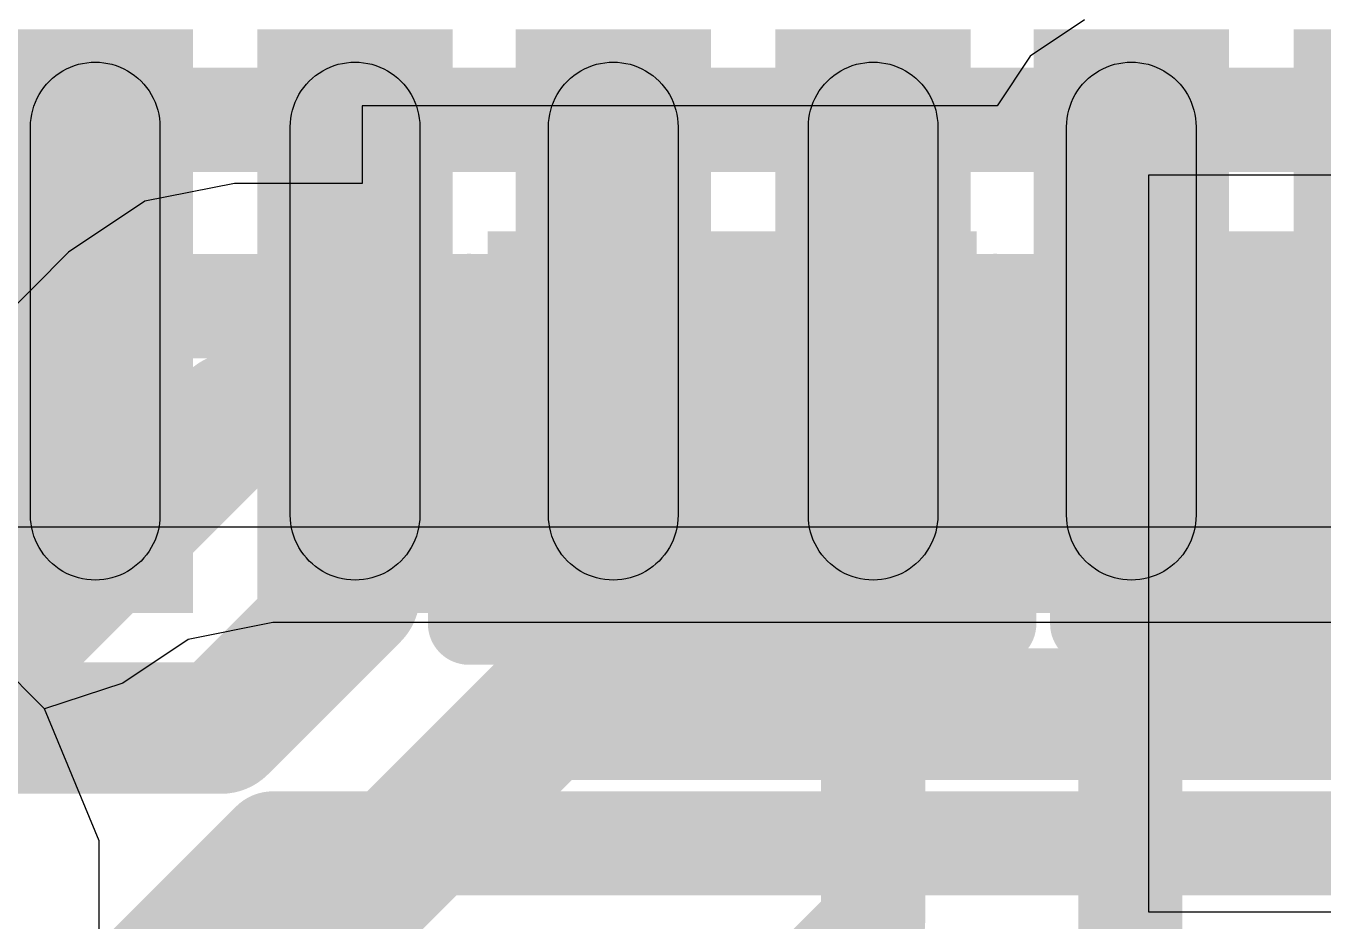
# Model space of a CAD drawing. Header units: inches. Extents: x 0 to 208, y 0 to 213.
# Drawn here: x 5.059 to 5.1379, y 3.2203 to 3.2747 of the extents above; entities that cross this region are included whole.
import ezdxf

# ---------------------------------------------------------------- set-up
doc = ezdxf.new("R2010")
doc.units = ezdxf.units.IN
doc.header["$MEASUREMENT"] = 0
for name, color, linetype in [('Bottom Layer', 5, 'Continuous'), ('Bottom Paste', 16, 'Continuous'), ('Bottom Solder', 6, 'Continuous'), ('L2_GND1', 16, 'Continuous'), ('L3_SIG1', 76, 'Continuous'), ('L5_GND2', 156, 'Continuous'), ('L6_SIG2', 130, 'Continuous'), ('L7_GND3', 216, 'Continuous'), ('Top Layer', 1, 'Continuous'), ('Top Overlay', 2, 'Continuous'), ('Top Paste', 8, 'Continuous'), ('Top Solder', 216, 'Continuous')]:
    doc.layers.add(name, color=color, linetype=linetype)

# ---------------------------------------------------------------- blocks, each defined once
blk = doc.blocks.new('WQFN_40_EP_5X5__B_404')
at = {"layer": 'Bottom Layer'}
for points in [[(0.082653, -0.011837), (0.082653, -0.003963), (0.114149, -0.003963), (0.114149, -0.011837)], [(0.082653, -0.027537), (0.082653, -0.019663), (0.114149, -0.019663), (0.114149, -0.027537)], [(0.082653, -0.043337), (0.082653, -0.035463), (0.114149, -0.035463), (0.114149, -0.043337)], [(0.082653, -0.059037), (0.082653, -0.051163), (0.114149, -0.051163), (0.114149, -0.059037)], [(0.082653, -0.074837), (0.082653, -0.066963), (0.114149, -0.066963), (0.114149, -0.074837)]]:
    blk.add_hatch(color=5, dxfattribs=at).paths.add_polyline_path(points)
at = {"layer": 'Bottom Solder'}
for points in [[(0.080653, 0.001963), (0.080653, 0.013837), (0.116149, 0.013837), (0.116149, 0.001963)], [(0.080653, -0.013837), (0.080653, -0.001963), (0.116149, -0.001963), (0.116149, -0.013837)], [(0.080653, -0.029537), (0.080653, -0.017663), (0.116149, -0.017663), (0.116149, -0.029537)], [(0.080653, -0.045337), (0.080653, -0.033463), (0.116149, -0.033463), (0.116149, -0.045337)], [(0.080653, -0.061037), (0.080653, -0.049163), (0.116149, -0.049163), (0.116149, -0.061037)], [(0.080653, -0.076837), (0.080653, -0.064963), (0.116149, -0.064963), (0.116149, -0.076837)]]:
    blk.add_hatch(color=6, dxfattribs=at).paths.add_polyline_path(points)
at = {"layer": 'Bottom Paste'}
for p, q in [((0.084192, -0.004777), (0.084402, -0.004627)), ((0.084402, -0.004627), (0.084621, -0.00449)), ((0.084621, -0.00449), (0.084848, -0.004369)), ((0.084848, -0.004369), (0.085082, -0.004263)), ((0.085082, -0.004263), (0.085323, -0.004172)), ((0.085323, -0.004172), (0.08557, -0.004097)), ((0.08557, -0.004097), (0.085821, -0.004039)), ((0.085821, -0.004039), (0.086075, -0.003997)), ((0.086075, -0.003997), (0.086332, -0.003971)), ((0.086332, -0.003971), (0.086589, -0.003963)), ((0.086589, -0.003963), (0.110211, -0.003963)), ((0.110211, -0.003963), (0.110468, -0.003971)), ((0.110468, -0.003971), (0.110725, -0.003997)), ((0.110725, -0.003997), (0.110979, -0.004039)), ((0.110979, -0.004039), (0.11123, -0.004097)), ((0.11123, -0.004097), (0.111477, -0.004172)), ((0.111477, -0.004172), (0.111718, -0.004263)), ((0.111718, -0.004263), (0.111952, -0.004369)), ((0.111952, -0.004369), (0.11218, -0.00449)), ((0.11218, -0.00449), (0.112398, -0.004627)), ((0.112398, -0.004627), (0.112608, -0.004777)), ((0.083316, -0.005713), (0.083466, -0.005503)), ((0.083466, -0.005503), (0.083629, -0.005304)), ((0.083629, -0.005304), (0.083805, -0.005116)), ((0.083805, -0.005116), (0.083993, -0.00494)), ((0.083993, -0.00494), (0.084192, -0.004777)), ((0.112608, -0.004777), (0.112807, -0.00494)), ((0.112807, -0.00494), (0.112995, -0.005116)), ((0.112995, -0.005116), (0.113171, -0.005304)), ((0.113171, -0.005304), (0.113334, -0.005503)), ((0.113334, -0.005503), (0.113484, -0.005713)), ((0.082952, -0.006393), (0.083058, -0.006159)), ((0.083058, -0.006159), (0.083179, -0.005932)), ((0.083179, -0.005932), (0.083316, -0.005713)), ((0.113484, -0.005713), (0.113621, -0.005932)), ((0.113621, -0.005932), (0.113742, -0.006159)), ((0.113742, -0.006159), (0.113848, -0.006393)), ((0.082728, -0.007132), (0.082786, -0.006881)), ((0.082786, -0.006881), (0.082861, -0.006634)), ((0.082861, -0.006634), (0.082952, -0.006393)), ((0.113848, -0.006393), (0.113939, -0.006634)), ((0.113939, -0.006634), (0.114014, -0.006881)), ((0.114014, -0.006881), (0.114072, -0.007132)), ((0.082652, -0.0079), (0.08266, -0.007643)), ((0.08266, -0.007643), (0.082686, -0.007386)), ((0.082686, -0.007386), (0.082728, -0.007132)), ((0.114072, -0.007132), (0.114114, -0.007386)), ((0.114114, -0.007386), (0.114114, -0.007386)), ((0.114114, -0.007386), (0.11414, -0.007643)), ((0.11414, -0.007643), (0.114148, -0.0079)), ((0.08266, -0.008157), (0.082652, -0.0079)), ((0.082686, -0.008414), (0.08266, -0.008157)), ((0.082728, -0.008668), (0.082686, -0.008414)), ((0.082786, -0.008919), (0.082728, -0.008668)), ((0.114072, -0.008668), (0.114014, -0.008919)), ((0.114114, -0.008414), (0.114072, -0.008668)), ((0.11414, -0.008157), (0.114114, -0.008414)), ((0.114148, -0.0079), (0.11414, -0.008157)), ((0.082861, -0.009166), (0.082786, -0.008919)), ((0.082952, -0.009407), (0.082861, -0.009166)), ((0.083058, -0.009641), (0.082952, -0.009407)), ((0.113848, -0.009407), (0.113742, -0.009641)), ((0.113939, -0.009166), (0.113848, -0.009407)), ((0.114014, -0.008919), (0.113939, -0.009166)), ((0.083179, -0.009868), (0.083058, -0.009641)), ((0.083316, -0.010087), (0.083179, -0.009868)), ((0.083466, -0.010297), (0.083316, -0.010087)), ((0.113484, -0.010087), (0.113334, -0.010297)), ((0.113621, -0.009869), (0.113484, -0.010087)), ((0.113742, -0.009641), (0.113621, -0.009869)), ((0.083629, -0.010496), (0.083466, -0.010297)), ((0.083805, -0.010684), (0.083629, -0.010496)), ((0.083993, -0.01086), (0.083805, -0.010684)), ((0.084192, -0.011023), (0.083993, -0.01086)), ((0.084402, -0.011173), (0.084192, -0.011023)), ((0.112608, -0.011023), (0.112398, -0.011173)), ((0.112807, -0.01086), (0.112608, -0.011023)), ((0.112995, -0.010684), (0.112807, -0.01086)), ((0.113171, -0.010496), (0.112995, -0.010684)), ((0.113334, -0.010297), (0.113171, -0.010496)), ((0.08462, -0.01131), (0.084402, -0.011173)), ((0.084848, -0.011431), (0.08462, -0.01131)), ((0.085082, -0.011537), (0.084848, -0.011431)), ((0.085323, -0.011628), (0.085082, -0.011537)), ((0.08557, -0.011703), (0.085323, -0.011628)), ((0.085821, -0.011761), (0.08557, -0.011703)), ((0.086075, -0.011803), (0.085821, -0.011761)), ((0.086332, -0.011829), (0.086075, -0.011803)), ((0.086589, -0.011837), (0.086332, -0.011829)), ((0.110468, -0.011829), (0.110211, -0.011837)), ((0.110725, -0.011803), (0.110468, -0.011829)), ((0.110979, -0.011761), (0.110725, -0.011803)), ((0.11123, -0.011703), (0.110979, -0.011761)), ((0.111477, -0.011628), (0.11123, -0.011703)), ((0.111718, -0.011537), (0.111477, -0.011628)), ((0.111952, -0.011431), (0.111718, -0.011537)), ((0.112179, -0.01131), (0.111952, -0.011431)), ((0.112398, -0.011173), (0.112179, -0.01131)), ((0.110211, -0.011837), (0.086589, -0.011837)), ((0.085821, -0.019739), (0.086075, -0.019697)), ((0.086075, -0.019697), (0.086332, -0.019671)), ((0.086332, -0.019671), (0.086589, -0.019663)), ((0.086589, -0.019663), (0.110211, -0.019663)), ((0.110211, -0.019663), (0.110468, -0.019671)), ((0.110468, -0.019671), (0.110725, -0.019697)), ((0.110725, -0.019697), (0.110979, -0.019739)), ((0.083993, -0.02064), (0.084192, -0.020477)), ((0.084192, -0.020477), (0.084402, -0.020327)), ((0.084402, -0.020327), (0.084621, -0.02019)), ((0.084621, -0.02019), (0.084848, -0.020069)), ((0.084848, -0.020069), (0.085082, -0.019963)), ((0.085082, -0.019963), (0.085323, -0.019872)), ((0.085323, -0.019872), (0.08557, -0.019797)), ((0.08557, -0.019797), (0.085821, -0.019739)), ((0.110979, -0.019739), (0.11123, -0.019797)), ((0.11123, -0.019797), (0.111477, -0.019872)), ((0.111477, -0.019872), (0.111718, -0.019963)), ((0.111718, -0.019963), (0.111952, -0.020069)), ((0.111952, -0.020069), (0.11218, -0.02019)), ((0.11218, -0.02019), (0.112398, -0.020327)), ((0.112398, -0.020327), (0.112608, -0.020477)), ((0.112608, -0.020477), (0.112807, -0.02064)), ((0.083316, -0.021413), (0.083466, -0.021203)), ((0.083466, -0.021203), (0.083629, -0.021004)), ((0.083629, -0.021004), (0.083805, -0.020816)), ((0.083805, -0.020816), (0.083993, -0.02064)), ((0.112807, -0.02064), (0.112995, -0.020816)), ((0.112995, -0.020816), (0.113171, -0.021004)), ((0.113171, -0.021004), (0.113334, -0.021203)), ((0.113334, -0.021203), (0.113484, -0.021413)), ((0.082952, -0.022093), (0.083058, -0.021859)), ((0.083058, -0.021859), (0.083179, -0.021632)), ((0.083179, -0.021632), (0.083316, -0.021413)), ((0.113484, -0.021413), (0.113621, -0.021632)), ((0.113621, -0.021632), (0.113742, -0.021859)), ((0.113742, -0.021859), (0.113848, -0.022093)), ((0.082686, -0.023086), (0.082728, -0.022832)), ((0.082728, -0.022832), (0.082786, -0.022581)), ((0.082786, -0.022581), (0.082861, -0.022334)), ((0.082861, -0.022334), (0.082952, -0.022093)), ((0.113848, -0.022093), (0.113939, -0.022334)), ((0.113939, -0.022334), (0.114014, -0.022581)), ((0.114014, -0.022581), (0.114072, -0.022832)), ((0.114072, -0.022832), (0.114114, -0.023086)), ((0.082652, -0.0236), (0.08266, -0.023343)), ((0.08266, -0.023857), (0.082652, -0.0236)), ((0.08266, -0.023343), (0.082686, -0.023086)), ((0.114114, -0.023086), (0.114114, -0.023086)), ((0.114114, -0.023086), (0.11414, -0.023343)), ((0.11414, -0.023343), (0.114148, -0.0236)), ((0.114148, -0.0236), (0.11414, -0.023857)), ((0.082686, -0.024114), (0.08266, -0.023857)), ((0.082728, -0.024368), (0.082686, -0.024114)), ((0.082786, -0.024619), (0.082728, -0.024368)), ((0.114072, -0.024368), (0.114014, -0.024619)), ((0.114114, -0.024114), (0.114072, -0.024368)), ((0.11414, -0.023857), (0.114114, -0.024114)), ((0.082861, -0.024866), (0.082786, -0.024619)), ((0.082952, -0.025107), (0.082861, -0.024866)), ((0.083058, -0.025341), (0.082952, -0.025107)), ((0.113848, -0.025107), (0.113742, -0.025341)), ((0.113939, -0.024866), (0.113848, -0.025107)), ((0.114014, -0.024619), (0.113939, -0.024866)), ((0.083179, -0.025568), (0.083058, -0.025341)), ((0.083316, -0.025787), (0.083179, -0.025568)), ((0.083466, -0.025997), (0.083316, -0.025787)), ((0.083629, -0.026196), (0.083466, -0.025997)), ((0.113334, -0.025997), (0.113171, -0.026196)), ((0.113484, -0.025787), (0.113334, -0.025997)), ((0.113621, -0.025569), (0.113484, -0.025787)), ((0.113742, -0.025341), (0.113621, -0.025569)), ((0.083805, -0.026384), (0.083629, -0.026196)), ((0.083993, -0.02656), (0.083805, -0.026384)), ((0.084192, -0.026723), (0.083993, -0.02656)), ((0.084402, -0.026873), (0.084192, -0.026723)), ((0.112608, -0.026723), (0.112398, -0.026873)), ((0.112807, -0.02656), (0.112608, -0.026723)), ((0.112995, -0.026384), (0.112807, -0.02656)), ((0.113171, -0.026196), (0.112995, -0.026384)), ((0.08462, -0.02701), (0.084402, -0.026873)), ((0.084848, -0.027131), (0.08462, -0.02701)), ((0.085082, -0.027237), (0.084848, -0.027131)), ((0.085323, -0.027328), (0.085082, -0.027237)), ((0.08557, -0.027403), (0.085323, -0.027328)), ((0.085821, -0.027461), (0.08557, -0.027403)), ((0.086075, -0.027503), (0.085821, -0.027461)), ((0.086332, -0.027529), (0.086075, -0.027503)), ((0.086589, -0.027537), (0.086332, -0.027529)), ((0.110211, -0.027537), (0.086589, -0.027537)), ((0.110468, -0.027529), (0.110211, -0.027537)), ((0.110725, -0.027503), (0.110468, -0.027529)), ((0.110979, -0.027461), (0.110725, -0.027503)), ((0.11123, -0.027403), (0.110979, -0.027461)), ((0.111477, -0.027328), (0.11123, -0.027403)), ((0.111718, -0.027237), (0.111477, -0.027328)), ((0.111952, -0.027131), (0.111718, -0.027237)), ((0.112179, -0.02701), (0.111952, -0.027131)), ((0.112398, -0.026873), (0.112179, -0.02701)), ((0.086075, -0.035497), (0.086332, -0.035471)), ((0.086332, -0.035471), (0.086589, -0.035463)), ((0.086589, -0.035463), (0.110211, -0.035463)), ((0.110211, -0.035463), (0.110468, -0.035471)), ((0.110468, -0.035471), (0.110725, -0.035497)), ((0.083993, -0.03644), (0.084192, -0.036277)), ((0.084192, -0.036277), (0.084402, -0.036127)), ((0.084402, -0.036127), (0.084621, -0.03599)), ((0.084621, -0.03599), (0.084848, -0.035869)), ((0.084848, -0.035869), (0.085082, -0.035763)), ((0.085082, -0.035763), (0.085323, -0.035672)), ((0.085323, -0.035672), (0.08557, -0.035597)), ((0.08557, -0.035597), (0.085821, -0.035539)), ((0.085821, -0.035539), (0.086075, -0.035497)), ((0.110725, -0.035497), (0.110979, -0.035539)), ((0.110979, -0.035539), (0.11123, -0.035597)), ((0.11123, -0.035597), (0.111477, -0.035672)), ((0.111477, -0.035672), (0.111718, -0.035763)), ((0.111718, -0.035763), (0.111952, -0.035869)), ((0.111952, -0.035869), (0.11218, -0.03599)), ((0.11218, -0.03599), (0.112398, -0.036127)), ((0.112398, -0.036127), (0.112608, -0.036277)), ((0.112608, -0.036277), (0.112807, -0.03644)), ((0.083316, -0.037213), (0.083466, -0.037003)), ((0.083466, -0.037003), (0.083629, -0.036804)), ((0.083629, -0.036804), (0.083805, -0.036616)), ((0.083805, -0.036616), (0.083993, -0.03644)), ((0.112807, -0.03644), (0.112995, -0.036616)), ((0.112995, -0.036616), (0.113171, -0.036804)), ((0.113171, -0.036804), (0.113334, -0.037003)), ((0.113334, -0.037003), (0.113484, -0.037213)), ((0.082952, -0.037893), (0.083058, -0.037659)), ((0.083058, -0.037659), (0.083179, -0.037432)), ((0.083179, -0.037432), (0.083316, -0.037213)), ((0.113484, -0.037213), (0.113621, -0.037432)), ((0.113621, -0.037432), (0.113742, -0.037659)), ((0.113742, -0.037659), (0.113848, -0.037893)), ((0.082686, -0.038886), (0.082728, -0.038632)), ((0.082728, -0.038632), (0.082786, -0.038381)), ((0.082786, -0.038381), (0.082861, -0.038134)), ((0.082861, -0.038134), (0.082952, -0.037893)), ((0.113848, -0.037893), (0.113939, -0.038134)), ((0.113939, -0.038134), (0.114014, -0.038381)), ((0.114014, -0.038381), (0.114072, -0.038632)), ((0.114072, -0.038632), (0.114114, -0.038886)), ((0.082652, -0.0394), (0.08266, -0.039143)), ((0.08266, -0.039657), (0.082652, -0.0394)), ((0.08266, -0.039143), (0.082686, -0.038886)), ((0.114114, -0.038886), (0.114114, -0.038886)), ((0.114114, -0.038886), (0.11414, -0.039143)), ((0.11414, -0.039143), (0.114148, -0.0394)), ((0.114148, -0.0394), (0.11414, -0.039657)), ((0.082686, -0.039914), (0.08266, -0.039657)), ((0.082728, -0.040168), (0.082686, -0.039914)), ((0.082786, -0.040419), (0.082728, -0.040168)), ((0.114072, -0.040168), (0.114014, -0.040419)), ((0.114114, -0.039914), (0.114072, -0.040168)), ((0.11414, -0.039657), (0.114114, -0.039914)), ((0.082861, -0.040666), (0.082786, -0.040419)), ((0.082952, -0.040907), (0.082861, -0.040666)), ((0.083058, -0.041141), (0.082952, -0.040907)), ((0.113848, -0.040907), (0.113742, -0.041141)), ((0.113939, -0.040666), (0.113848, -0.040907)), ((0.114014, -0.040419), (0.113939, -0.040666)), ((0.083179, -0.041368), (0.083058, -0.041141)), ((0.083316, -0.041587), (0.083179, -0.041368)), ((0.083466, -0.041797), (0.083316, -0.041587)), ((0.083629, -0.041996), (0.083466, -0.041797)), ((0.113334, -0.041797), (0.113171, -0.041996)), ((0.113484, -0.041587), (0.113334, -0.041797)), ((0.113621, -0.041369), (0.113484, -0.041587)), ((0.113742, -0.041141), (0.113621, -0.041369)), ((0.083805, -0.042184), (0.083629, -0.041996)), ((0.083993, -0.04236), (0.083805, -0.042184)), ((0.084192, -0.042523), (0.083993, -0.04236)), ((0.084402, -0.042673), (0.084192, -0.042523)), ((0.112608, -0.042523), (0.112398, -0.042673)), ((0.112807, -0.04236), (0.112608, -0.042523)), ((0.112995, -0.042184), (0.112807, -0.04236)), ((0.113171, -0.041996), (0.112995, -0.042184)), ((0.08462, -0.04281), (0.084402, -0.042673)), ((0.084848, -0.042931), (0.08462, -0.04281)), ((0.085082, -0.043037), (0.084848, -0.042931)), ((0.085323, -0.043128), (0.085082, -0.043037)), ((0.08557, -0.043203), (0.085323, -0.043128)), ((0.085821, -0.043261), (0.08557, -0.043203)), ((0.086075, -0.043303), (0.085821, -0.043261)), ((0.086332, -0.043329), (0.086075, -0.043303)), ((0.086589, -0.043337), (0.086332, -0.043329)), ((0.110211, -0.043337), (0.086589, -0.043337)), ((0.110468, -0.043329), (0.110211, -0.043337)), ((0.110725, -0.043303), (0.110468, -0.043329)), ((0.110979, -0.043261), (0.110725, -0.043303)), ((0.11123, -0.043203), (0.110979, -0.043261)), ((0.111477, -0.043128), (0.11123, -0.043203)), ((0.111718, -0.043037), (0.111477, -0.043128)), ((0.111952, -0.042931), (0.111718, -0.043037)), ((0.112179, -0.04281), (0.111952, -0.042931)), ((0.112398, -0.042673), (0.112179, -0.04281)), ((0.08557, -0.051297), (0.085821, -0.051239)), ((0.085821, -0.051239), (0.086075, -0.051197)), ((0.086075, -0.051197), (0.086332, -0.051171)), ((0.086332, -0.051171), (0.086589, -0.051163)), ((0.086589, -0.051163), (0.110211, -0.051163)), ((0.110211, -0.051163), (0.110468, -0.051171)), ((0.110468, -0.051171), (0.110725, -0.051197)), ((0.110725, -0.051197), (0.110979, -0.051239)), ((0.110979, -0.051239), (0.11123, -0.051297)), ((0.083993, -0.05214), (0.084192, -0.051977)), ((0.084192, -0.051977), (0.084402, -0.051827)), ((0.084402, -0.051827), (0.084621, -0.05169)), ((0.084621, -0.05169), (0.084848, -0.051569)), ((0.084848, -0.051569), (0.085082, -0.051463)), ((0.085082, -0.051463), (0.085323, -0.051372)), ((0.085323, -0.051372), (0.08557, -0.051297)), ((0.11123, -0.051297), (0.111477, -0.051372)), ((0.111477, -0.051372), (0.111718, -0.051463)), ((0.111718, -0.051463), (0.111952, -0.051569)), ((0.111952, -0.051569), (0.11218, -0.05169)), ((0.11218, -0.05169), (0.112398, -0.051827)), ((0.112398, -0.051827), (0.112608, -0.051977)), ((0.112608, -0.051977), (0.112807, -0.05214)), ((0.083316, -0.052913), (0.083466, -0.052703)), ((0.083466, -0.052703), (0.083629, -0.052504)), ((0.083629, -0.052504), (0.083805, -0.052316)), ((0.083805, -0.052316), (0.083993, -0.05214)), ((0.112807, -0.05214), (0.112995, -0.052316)), ((0.112995, -0.052316), (0.113171, -0.052504)), ((0.113171, -0.052504), (0.113334, -0.052703)), ((0.113334, -0.052703), (0.113484, -0.052913)), ((0.082861, -0.053834), (0.082952, -0.053593)), ((0.082952, -0.053593), (0.083058, -0.053359)), ((0.083058, -0.053359), (0.083179, -0.053132)), ((0.083179, -0.053132), (0.083316, -0.052913)), ((0.113484, -0.052913), (0.113621, -0.053132)), ((0.113621, -0.053132), (0.113742, -0.053359)), ((0.113742, -0.053359), (0.113848, -0.053593)), ((0.113848, -0.053593), (0.113939, -0.053834)), ((0.082686, -0.054586), (0.082728, -0.054332)), ((0.082728, -0.054332), (0.082786, -0.054081)), ((0.082786, -0.054081), (0.082861, -0.053834)), ((0.113939, -0.053834), (0.114014, -0.054081)), ((0.114014, -0.054081), (0.114072, -0.054332)), ((0.114072, -0.054332), (0.114114, -0.054586)), ((0.082652, -0.0551), (0.08266, -0.054843)), ((0.08266, -0.055357), (0.082652, -0.0551)), ((0.08266, -0.054843), (0.082686, -0.054586)), ((0.114114, -0.054586), (0.114114, -0.054586)), ((0.114114, -0.054586), (0.11414, -0.054843)), ((0.11414, -0.054843), (0.114148, -0.0551)), ((0.114148, -0.0551), (0.11414, -0.055357)), ((0.082686, -0.055614), (0.08266, -0.055357)), ((0.082728, -0.055868), (0.082686, -0.055614)), ((0.082786, -0.056119), (0.082728, -0.055868)), ((0.114072, -0.055868), (0.114014, -0.056119)), ((0.114114, -0.055614), (0.114072, -0.055868)), ((0.11414, -0.055357), (0.114114, -0.055614)), ((0.082861, -0.056366), (0.082786, -0.056119)), ((0.082952, -0.056607), (0.082861, -0.056366)), ((0.083058, -0.056841), (0.082952, -0.056607)), ((0.113848, -0.056607), (0.113742, -0.056841)), ((0.113939, -0.056366), (0.113848, -0.056607)), ((0.114014, -0.056119), (0.113939, -0.056366)), ((0.083179, -0.057068), (0.083058, -0.056841)), ((0.083316, -0.057287), (0.083179, -0.057068)), ((0.083466, -0.057497), (0.083316, -0.057287)), ((0.083629, -0.057696), (0.083466, -0.057497)), ((0.113334, -0.057497), (0.113171, -0.057696)), ((0.113484, -0.057287), (0.113334, -0.057497)), ((0.113621, -0.057069), (0.113484, -0.057287)), ((0.113742, -0.056841), (0.113621, -0.057069)), ((0.083805, -0.057884), (0.083629, -0.057696)), ((0.083993, -0.05806), (0.083805, -0.057884)), ((0.084192, -0.058223), (0.083993, -0.05806)), ((0.084402, -0.058373), (0.084192, -0.058223)), ((0.112608, -0.058223), (0.112398, -0.058373)), ((0.112807, -0.05806), (0.112608, -0.058223)), ((0.112995, -0.057884), (0.112807, -0.05806)), ((0.113171, -0.057696), (0.112995, -0.057884)), ((0.08462, -0.05851), (0.084402, -0.058373)), ((0.084848, -0.058631), (0.08462, -0.05851)), ((0.085082, -0.058737), (0.084848, -0.058631)), ((0.085323, -0.058828), (0.085082, -0.058737)), ((0.08557, -0.058903), (0.085323, -0.058828)), ((0.085821, -0.058961), (0.08557, -0.058903)), ((0.086075, -0.059003), (0.085821, -0.058961)), ((0.086332, -0.059029), (0.086075, -0.059003)), ((0.086589, -0.059037), (0.086332, -0.059029)), ((0.110211, -0.059037), (0.086589, -0.059037)), ((0.110468, -0.059029), (0.110211, -0.059037)), ((0.110725, -0.059003), (0.110468, -0.059029)), ((0.110979, -0.058961), (0.110725, -0.059003)), ((0.11123, -0.058903), (0.110979, -0.058961)), ((0.111477, -0.058828), (0.11123, -0.058903)), ((0.111718, -0.058737), (0.111477, -0.058828)), ((0.111952, -0.058631), (0.111718, -0.058737)), ((0.112179, -0.05851), (0.111952, -0.058631)), ((0.112398, -0.058373), (0.112179, -0.05851)), ((0.08557, -0.067097), (0.085821, -0.067039)), ((0.085821, -0.067039), (0.086075, -0.066997)), ((0.086075, -0.066997), (0.086332, -0.066971)), ((0.086332, -0.066971), (0.086589, -0.066963)), ((0.086589, -0.066963), (0.110211, -0.066963)), ((0.110211, -0.066963), (0.110468, -0.066971)), ((0.110468, -0.066971), (0.110725, -0.066997)), ((0.110725, -0.066997), (0.110979, -0.067039)), ((0.110979, -0.067039), (0.11123, -0.067097)), ((0.083993, -0.06794), (0.084192, -0.067777)), ((0.084192, -0.067777), (0.084402, -0.067627)), ((0.084402, -0.067627), (0.084621, -0.06749)), ((0.084621, -0.06749), (0.084848, -0.067369)), ((0.084848, -0.067369), (0.085082, -0.067263)), ((0.085082, -0.067263), (0.085323, -0.067172)), ((0.085323, -0.067172), (0.08557, -0.067097)), ((0.11123, -0.067097), (0.111477, -0.067172)), ((0.111477, -0.067172), (0.111718, -0.067263)), ((0.111718, -0.067263), (0.111952, -0.067369)), ((0.111952, -0.067369), (0.11218, -0.06749)), ((0.11218, -0.06749), (0.112398, -0.067627)), ((0.112398, -0.067627), (0.112608, -0.067777)), ((0.112608, -0.067777), (0.112807, -0.06794)), ((0.083316, -0.068713), (0.083466, -0.068503)), ((0.083466, -0.068503), (0.083629, -0.068304)), ((0.083629, -0.068304), (0.083805, -0.068116)), ((0.083805, -0.068116), (0.083993, -0.06794)), ((0.112807, -0.06794), (0.112995, -0.068116)), ((0.112995, -0.068116), (0.113171, -0.068304)), ((0.113171, -0.068304), (0.113334, -0.068503)), ((0.113334, -0.068503), (0.113484, -0.068713)), ((0.082861, -0.069634), (0.082952, -0.069393)), ((0.082952, -0.069393), (0.083058, -0.069159)), ((0.083058, -0.069159), (0.083179, -0.068932)), ((0.083179, -0.068932), (0.083316, -0.068713)), ((0.113484, -0.068713), (0.113621, -0.068932)), ((0.113621, -0.068932), (0.113742, -0.069159)), ((0.113742, -0.069159), (0.113848, -0.069393)), ((0.113848, -0.069393), (0.113939, -0.069634)), ((0.082686, -0.070386), (0.082728, -0.070132)), ((0.082728, -0.070132), (0.082786, -0.069881)), ((0.082786, -0.069881), (0.082861, -0.069634)), ((0.113939, -0.069634), (0.114014, -0.069881)), ((0.114014, -0.069881), (0.114072, -0.070132)), ((0.114072, -0.070132), (0.114114, -0.070386)), ((0.082652, -0.0709), (0.08266, -0.070643)), ((0.08266, -0.071157), (0.082652, -0.0709)), ((0.08266, -0.070643), (0.082686, -0.070386)), ((0.114114, -0.070386), (0.114114, -0.070386)), ((0.114114, -0.070386), (0.11414, -0.070643)), ((0.11414, -0.070643), (0.114148, -0.0709)), ((0.114148, -0.0709), (0.11414, -0.071157)), ((0.082686, -0.071414), (0.08266, -0.071157)), ((0.082728, -0.071668), (0.082686, -0.071414)), ((0.082786, -0.071919), (0.082728, -0.071668)), ((0.114072, -0.071668), (0.114014, -0.071919)), ((0.114114, -0.071414), (0.114072, -0.071668)), ((0.11414, -0.071157), (0.114114, -0.071414)), ((0.082861, -0.072166), (0.082786, -0.071919)), ((0.082952, -0.072407), (0.082861, -0.072166)), ((0.083058, -0.072641), (0.082952, -0.072407)), ((0.113848, -0.072407), (0.113742, -0.072641)), ((0.113939, -0.072166), (0.113848, -0.072407)), ((0.114014, -0.071919), (0.113939, -0.072166)), ((0.083179, -0.072868), (0.083058, -0.072641)), ((0.083316, -0.073087), (0.083179, -0.072868)), ((0.083466, -0.073297), (0.083316, -0.073087)), ((0.083629, -0.073496), (0.083466, -0.073297)), ((0.113334, -0.073297), (0.113171, -0.073496)), ((0.113484, -0.073087), (0.113334, -0.073297)), ((0.113621, -0.072869), (0.113484, -0.073087)), ((0.113742, -0.072641), (0.113621, -0.072869)), ((0.083805, -0.073684), (0.083629, -0.073496)), ((0.083993, -0.07386), (0.083805, -0.073684)), ((0.084192, -0.074023), (0.083993, -0.07386)), ((0.084402, -0.074173), (0.084192, -0.074023)), ((0.112608, -0.074023), (0.112398, -0.074173)), ((0.112807, -0.07386), (0.112608, -0.074023)), ((0.112995, -0.073684), (0.112807, -0.07386)), ((0.113171, -0.073496), (0.112995, -0.073684)), ((0.08462, -0.07431), (0.084402, -0.074173)), ((0.084848, -0.074431), (0.08462, -0.07431)), ((0.085082, -0.074537), (0.084848, -0.074431)), ((0.085323, -0.074628), (0.085082, -0.074537)), ((0.08557, -0.074703), (0.085323, -0.074628)), ((0.085821, -0.074761), (0.08557, -0.074703)), ((0.086075, -0.074803), (0.085821, -0.074761)), ((0.086332, -0.074829), (0.086075, -0.074803)), ((0.086589, -0.074837), (0.086332, -0.074829)), ((0.110211, -0.074837), (0.086589, -0.074837)), ((0.110468, -0.074829), (0.110211, -0.074837)), ((0.110725, -0.074803), (0.110468, -0.074829)), ((0.110979, -0.074761), (0.110725, -0.074803)), ((0.11123, -0.074703), (0.110979, -0.074761)), ((0.111477, -0.074628), (0.11123, -0.074703)), ((0.111718, -0.074537), (0.111477, -0.074628)), ((0.111952, -0.074431), (0.111718, -0.074537)), ((0.112179, -0.07431), (0.111952, -0.074431)), ((0.112398, -0.074173), (0.112179, -0.07431))]:
    blk.add_line(p, q, dxfattribs=at)
blk = doc.blocks.new('CAP_0402_580')
at = {"layer": 'Top Layer'}
for points in [[(-0.027498, -0.012501), (-0.027498, 0.012499), (-0.009498, 0.012499), (-0.009498, -0.012501)], [(0.009502, -0.012501), (0.009502, 0.012499), (0.027502, 0.012499), (0.027502, -0.012501)]]:
    blk.add_hatch(color=1, dxfattribs=at).paths.add_polyline_path(points)
at = {"layer": 'Top Paste'}
for points in [[(-0.027498, -0.012501), (-0.027498, 0.012499), (-0.009498, 0.012499), (-0.009498, -0.012501)], [(0.009502, -0.012501), (0.009502, 0.012499), (0.027502, 0.012499), (0.027502, -0.012501)]]:
    blk.add_hatch(color=8, dxfattribs=at).paths.add_polyline_path(points)
at = {"layer": 'Top Solder'}
for points in [[(-0.02986, -0.014863), (-0.02986, 0.014861), (-0.007136, 0.014861), (-0.007136, -0.014863)], [(0.00714, -0.014863), (0.00714, 0.014861), (0.029864, 0.014861), (0.029864, -0.014863)]]:
    blk.add_hatch(color=216, dxfattribs=at).paths.add_polyline_path(points)
at = {"layer": 'Top Overlay'}
for points in [[(-0.030998, -0.016001, 0.005, 0.005, 0), (-0.030998, 0.015999, 0.005, 0.005, 0)], [(-0.010998, 0.015999, 0.005, 0.005, 0), (-0.030998, 0.015999, 0.005, 0.005, 0)], [(0.031002, 0.015999, 0.005, 0.005, 0), (0.011002, 0.015999, 0.005, 0.005, 0)], [(0.031002, -0.016001, 0.005, 0.005, 0), (0.031002, 0.015999, 0.005, 0.005, 0)], [(-0.010998, -0.016001, 0.005, 0.005, 0), (-0.030998, -0.016001, 0.005, 0.005, 0)], [(0.031002, -0.016001, 0.005, 0.005, 0), (0.011002, -0.016001, 0.005, 0.005, 0)]]:
    blk.add_lwpolyline(points, format="xyseb", dxfattribs=at)
for points in [[(-0.032248, 0.015999, 0.0025, 0.0025, 1), (-0.029748, 0.015999, 0.0025, 0.0025, 1)], [(-0.032248, 0.015999, 0.0025, 0.0025, 1), (-0.029748, 0.015999, 0.0025, 0.0025, 1)], [(-0.012248, 0.015999, 0.0025, 0.0025, 1), (-0.009748, 0.015999, 0.0025, 0.0025, 1)], [(0.009752, 0.015999, 0.0025, 0.0025, 1), (0.012252, 0.015999, 0.0025, 0.0025, 1)], [(0.029752, 0.015999, 0.0025, 0.0025, 1), (0.032252, 0.015999, 0.0025, 0.0025, 1)], [(0.029752, 0.015999, 0.0025, 0.0025, 1), (0.032252, 0.015999, 0.0025, 0.0025, 1)], [(-0.032248, -0.016001, 0.0025, 0.0025, 1), (-0.029748, -0.016001, 0.0025, 0.0025, 1)], [(-0.032248, -0.016001, 0.0025, 0.0025, 1), (-0.029748, -0.016001, 0.0025, 0.0025, 1)], [(-0.012248, -0.016001, 0.0025, 0.0025, 1), (-0.009748, -0.016001, 0.0025, 0.0025, 1)], [(0.009752, -0.016001, 0.0025, 0.0025, 1), (0.012252, -0.016001, 0.0025, 0.0025, 1)], [(0.029752, -0.016001, 0.0025, 0.0025, 1), (0.032252, -0.016001, 0.0025, 0.0025, 1)], [(0.029752, -0.016001, 0.0025, 0.0025, 1), (0.032252, -0.016001, 0.0025, 0.0025, 1)]]:
    blk.add_lwpolyline(points, format="xyseb", close=True, dxfattribs=at)
blk = doc.blocks.new('CAP_0402_583')
at = {"layer": 'Top Layer'}
for points in [[(-0.0275, -0.012498), (-0.0275, 0.012502), (-0.0095, 0.012502), (-0.0095, -0.012498)], [(0.0095, -0.012498), (0.0095, 0.012502), (0.0275, 0.012502), (0.0275, -0.012498)]]:
    blk.add_hatch(color=1, dxfattribs=at).paths.add_polyline_path(points)
at = {"layer": 'Top Paste'}
for points in [[(-0.0275, -0.012498), (-0.0275, 0.012502), (-0.0095, 0.012502), (-0.0095, -0.012498)], [(0.0095, -0.012498), (0.0095, 0.012502), (0.0275, 0.012502), (0.0275, -0.012498)]]:
    blk.add_hatch(color=8, dxfattribs=at).paths.add_polyline_path(points)
at = {"layer": 'Top Solder'}
for points in [[(-0.029862, -0.014861), (-0.029862, 0.014864), (-0.007138, 0.014864), (-0.007138, -0.014861)], [(0.007138, -0.014861), (0.007138, 0.014864), (0.029862, 0.014864), (0.029862, -0.014861)]]:
    blk.add_hatch(color=216, dxfattribs=at).paths.add_polyline_path(points)
at = {"layer": 'Top Overlay'}
for points in [[(-0.03225, 0.016001, 0.0025, 0.0025, 1), (-0.02975, 0.016001, 0.0025, 0.0025, 1)], [(-0.03225, 0.016001, 0.0025, 0.0025, 1), (-0.02975, 0.016001, 0.0025, 0.0025, 1)], [(-0.01225, 0.016001, 0.0025, 0.0025, 1), (-0.00975, 0.016001, 0.0025, 0.0025, 1)], [(0.00975, 0.016001, 0.0025, 0.0025, 1), (0.01225, 0.016001, 0.0025, 0.0025, 1)], [(0.02975, 0.016001, 0.0025, 0.0025, 1), (0.03225, 0.016001, 0.0025, 0.0025, 1)], [(0.02975, 0.016001, 0.0025, 0.0025, 1), (0.03225, 0.016001, 0.0025, 0.0025, 1)], [(-0.03225, -0.015998, 0.0025, 0.0025, 1), (-0.02975, -0.015998, 0.0025, 0.0025, 1)], [(-0.03225, -0.015998, 0.0025, 0.0025, 1), (-0.02975, -0.015998, 0.0025, 0.0025, 1)], [(-0.01225, -0.015998, 0.0025, 0.0025, 1), (-0.00975, -0.015998, 0.0025, 0.0025, 1)], [(0.00975, -0.015998, 0.0025, 0.0025, 1), (0.01225, -0.015998, 0.0025, 0.0025, 1)], [(0.02975, -0.015998, 0.0025, 0.0025, 1), (0.03225, -0.015998, 0.0025, 0.0025, 1)], [(0.02975, -0.015998, 0.0025, 0.0025, 1), (0.03225, -0.015998, 0.0025, 0.0025, 1)]]:
    blk.add_lwpolyline(points, format="xyseb", close=True, dxfattribs=at)
for points in [[(-0.031, -0.015998, 0.005, 0.005, 0), (-0.031, 0.016001, 0.005, 0.005, 0)], [(-0.011, 0.016001, 0.005, 0.005, 0), (-0.031, 0.016001, 0.005, 0.005, 0)], [(0.031, 0.016001, 0.005, 0.005, 0), (0.011, 0.016001, 0.005, 0.005, 0)], [(0.031, -0.015998, 0.005, 0.005, 0), (0.031, 0.016001, 0.005, 0.005, 0)], [(-0.011, -0.015998, 0.005, 0.005, 0), (-0.031, -0.015998, 0.005, 0.005, 0)], [(0.031, -0.015998, 0.005, 0.005, 0), (0.011, -0.015998, 0.005, 0.005, 0)]]:
    blk.add_lwpolyline(points, format="xyseb", dxfattribs=at)

msp = doc.modelspace()

# ---------------------------------------------------------------- linework, layer by layer
at = {"layer": 'Bottom Layer'}
for points in [[(5.078939, 3.256699, 0.008, 0.008, 0), (5.079002, 3.256762, 0.008, 0.008, 0)], [(5.078939, 3.240086, 0.008, 0.008, 0), (5.078939, 3.256699, 0.008, 0.008, 0)], [(5.094639, 3.256699, 0.008, 0.008, 0), (5.094702, 3.256762, 0.008, 0.008, 0)], [(5.094639, 3.237402, 0.008, 0.008, 0), (5.094639, 3.256699, 0.008, 0.008, 0)], [(5.110502, 3.220167, 0.00633, 0.00633, 0), (5.110502, 3.256762, 0.00633, 0.00633, 0)], [(5.12614, 3.19769, 0.00633, 0.00633, 0), (5.12614, 3.2567, 0.00633, 0.00633, 0)], [(5.063202, 3.244952, 0.005, 0.005, 0), (5.063202, 3.256762, 0.005, 0.005, 0)], [(5.061766, 3.243514, 0.005, 0.005, 0), (5.063202, 3.244952, 0.005, 0.005, 0)], [(5.03483, 3.243514, 0.005, 0.005, 0), (5.061766, 3.243514, 0.005, 0.005, 0)], [(5.070867, 3.232014, 0.008, 0.008, 0), (5.078939, 3.240086, 0.008, 0.008, 0)], [(5.04817, 3.190933, 0.008, 0.008, 0), (5.094639, 3.237402, 0.008, 0.008, 0)], [(5.054695, 3.232014, 0.008, 0.008, 0), (5.070867, 3.232014, 0.008, 0.008, 0)], [(5.087376, 3.197041, 0.00633, 0.00633, 0), (5.110502, 3.220167, 0.00633, 0.00633, 0)]]:
    msp.add_lwpolyline(points, format="xyseb", dxfattribs=at)
for points in [[(5.076939, 3.256699, 0.004, 0.004, 1), (5.080939, 3.256699, 0.004, 0.004, 1)], [(5.076939, 3.256699, 0.004, 0.004, 1), (5.080939, 3.256699, 0.004, 0.004, 1)], [(5.077002, 3.256762, 0.004, 0.004, 1), (5.081002, 3.256762, 0.004, 0.004, 1)], [(5.092639, 3.256699, 0.004, 0.004, 1), (5.096639, 3.256699, 0.004, 0.004, 1)], [(5.092639, 3.256699, 0.004, 0.004, 1), (5.096639, 3.256699, 0.004, 0.004, 1)], [(5.092702, 3.256762, 0.004, 0.004, 1), (5.096702, 3.256762, 0.004, 0.004, 1)], [(5.108919, 3.256762, 0.003165, 0.003165, 1), (5.112084, 3.256762, 0.003165, 0.003165, 1)], [(5.124557, 3.2567, 0.003165, 0.003165, 1), (5.127722, 3.2567, 0.003165, 0.003165, 1)], [(5.061952, 3.256762, 0.0025, 0.0025, 1), (5.064452, 3.256762, 0.0025, 0.0025, 1)], [(5.061952, 3.244952, 0.0025, 0.0025, 1), (5.064452, 3.244952, 0.0025, 0.0025, 1)], [(5.061952, 3.244952, 0.0025, 0.0025, 1), (5.064452, 3.244952, 0.0025, 0.0025, 1)], [(5.060516, 3.243514, 0.0025, 0.0025, 1), (5.063016, 3.243514, 0.0025, 0.0025, 1)], [(5.060516, 3.243514, 0.0025, 0.0025, 1), (5.063016, 3.243514, 0.0025, 0.0025, 1)], [(5.076939, 3.240086, 0.004, 0.004, 1), (5.080939, 3.240086, 0.004, 0.004, 1)], [(5.076939, 3.240086, 0.004, 0.004, 1), (5.080939, 3.240086, 0.004, 0.004, 1)], [(5.092639, 3.237402, 0.004, 0.004, 1), (5.096639, 3.237402, 0.004, 0.004, 1)], [(5.092639, 3.237402, 0.004, 0.004, 1), (5.096639, 3.237402, 0.004, 0.004, 1)], [(5.068867, 3.232014, 0.004, 0.004, 1), (5.072867, 3.232014, 0.004, 0.004, 1)], [(5.068867, 3.232014, 0.004, 0.004, 1), (5.072867, 3.232014, 0.004, 0.004, 1)], [(5.108919, 3.220167, 0.003165, 0.003165, 1), (5.112084, 3.220167, 0.003165, 0.003165, 1)], [(5.108919, 3.220167, 0.003165, 0.003165, 1), (5.112084, 3.220167, 0.003165, 0.003165, 1)]]:
    msp.add_lwpolyline(points, format="xyseb", close=True, dxfattribs=at)
at = {"layer": 'L2_GND1'}
for p, q in [((5.055135, 3.244247), (5.176118, 3.244247)), ((5.060125, 3.233174), (5.054052, 3.239247)), ((5.063446, 3.225158), (5.060125, 3.233174)), ((5.063446, 3.216481), (5.063446, 3.225158))]:
    msp.add_line(p, q, dxfattribs=at)
for points in [[(4.908891, 3.269, 0.00633, 0.00633, 0), (5.187552, 3.269, 0.00633, 0.00633, 0)], [(4.914765, 3.25767, 0.00633, 0.00633, 0), (5.181678, 3.25767, 0.00633, 0.00633, 0)]]:
    msp.add_lwpolyline(points, format="xyseb", dxfattribs=at)
at = {"layer": 'L3_SIG1'}
for p, q in [((5.060125, 3.233174), (5.05399, 3.23931)), ((5.063446, 3.225158), (5.060125, 3.233174)), ((5.063446, 3.216481), (5.063446, 3.225158))]:
    msp.add_line(p, q, dxfattribs=at)
at = {"layer": 'L5_GND2'}
for p, q in [((5.060125, 3.233174), (5.05399, 3.23931)), ((5.063446, 3.225158), (5.060125, 3.233174)), ((5.063446, 3.216481), (5.063446, 3.225158))]:
    msp.add_line(p, q, dxfattribs=at)
at = {"layer": 'L6_SIG2'}
for p, q in [((5.060125, 3.233174), (5.05399, 3.23931)), ((5.074, 3.238423), (5.068863, 3.237401)), ((5.155071, 3.238423), (5.074, 3.238423)), ((5.068863, 3.237401), (5.064887, 3.234744)), ((5.064887, 3.234744), (5.060125, 3.233174))]:
    msp.add_line(p, q, dxfattribs=at)
for points in [[(5.065565, 3.216565, 0.00633, 0.00633, 0), (5.074, 3.225, 0.00633, 0.00633, 0)], [(5.074, 3.225, 0.00633, 0.00633, 0), (5.155071, 3.225, 0.00633, 0.00633, 0)]]:
    msp.add_lwpolyline(points, format="xyseb", dxfattribs=at)
msp.add_lwpolyline([(5.072418, 3.225, 0.003165, 0.003165, 1), (5.075583, 3.225, 0.003165, 0.003165, 1)], format="xyseb", close=True, dxfattribs=at)
msp.add_lwpolyline([(5.072418, 3.225, 0.003165, 0.003165, 1), (5.075583, 3.225, 0.003165, 0.003165, 1)], format="xyseb", close=True, dxfattribs=at)
at = {"layer": 'L7_GND3'}
for p, q in [((5.060125, 3.233174), (5.05399, 3.23931)), ((5.063446, 3.225158), (5.060125, 3.233174)), ((5.063446, 3.216481), (5.063446, 3.225158))]:
    msp.add_line(p, q, dxfattribs=at)
at = {"layer": 'Top Layer'}
for p, q in [((5.12336, 3.275082), (5.120052, 3.272872)), ((5.120052, 3.272872), (5.118038, 3.269858)), ((5.118038, 3.269858), (5.079428, 3.269858)), ((5.079428, 3.269858), (5.079428, 3.265132)), ((5.127262, 3.220819), (5.127262, 3.265662)), ((5.127262, 3.265662), (5.190949, 3.265662)), ((5.071674, 3.265133), (5.066211, 3.264046)), ((5.071674, 3.265132), (5.071674, 3.265133)), ((5.079428, 3.265132), (5.071674, 3.265132)), ((5.066211, 3.264046), (5.06158, 3.260952)), ((5.06158, 3.260952), (5.046849, 3.24622)), ((5.232922, 3.220819), (5.127262, 3.220819))]:
    msp.add_line(p, q, dxfattribs=at)
for points in [[(5.041635, 3.220819, 0.008, 0.008, 0), (5.071674, 3.250858, 0.008, 0.008, 0)], [(5.071674, 3.250858, 0.008, 0.008, 0), (5.101928, 3.250858, 0.008, 0.008, 0)], [(5.048619, 3.190942, 0.008, 0.008, 0), (5.090536, 3.232858, 0.008, 0.008, 0)], [(5.090536, 3.232858, 0.008, 0.008, 0), (5.150157, 3.232858, 0.008, 0.008, 0)]]:
    msp.add_lwpolyline(points, format="xyseb", dxfattribs=at)
for points in [[(5.069674, 3.250858, 0.004, 0.004, 1), (5.073674, 3.250858, 0.004, 0.004, 1)], [(5.069674, 3.250858, 0.004, 0.004, 1), (5.073674, 3.250858, 0.004, 0.004, 1)], [(5.099928, 3.250858, 0.004, 0.004, 1), (5.103928, 3.250858, 0.004, 0.004, 1)], [(5.088536, 3.232858, 0.004, 0.004, 1), (5.092536, 3.232858, 0.004, 0.004, 1)], [(5.088536, 3.232858, 0.004, 0.004, 1), (5.092536, 3.232858, 0.004, 0.004, 1)]]:
    msp.add_lwpolyline(points, format="xyseb", close=True, dxfattribs=at)

# ---------------------------------------------------------------- block references
at = {"rotation": 270}
for name, p in [('WQFN_40_EP_5X5__B_404', (5.134102, 3.355163)), ('CAP_0402_580', (5.101929, 3.26936)), ('CAP_0402_583', (5.13976, 3.269358))]:
    msp.add_blockref(name, p, dxfattribs=at)

doc.saveas('drawing.dxf')
